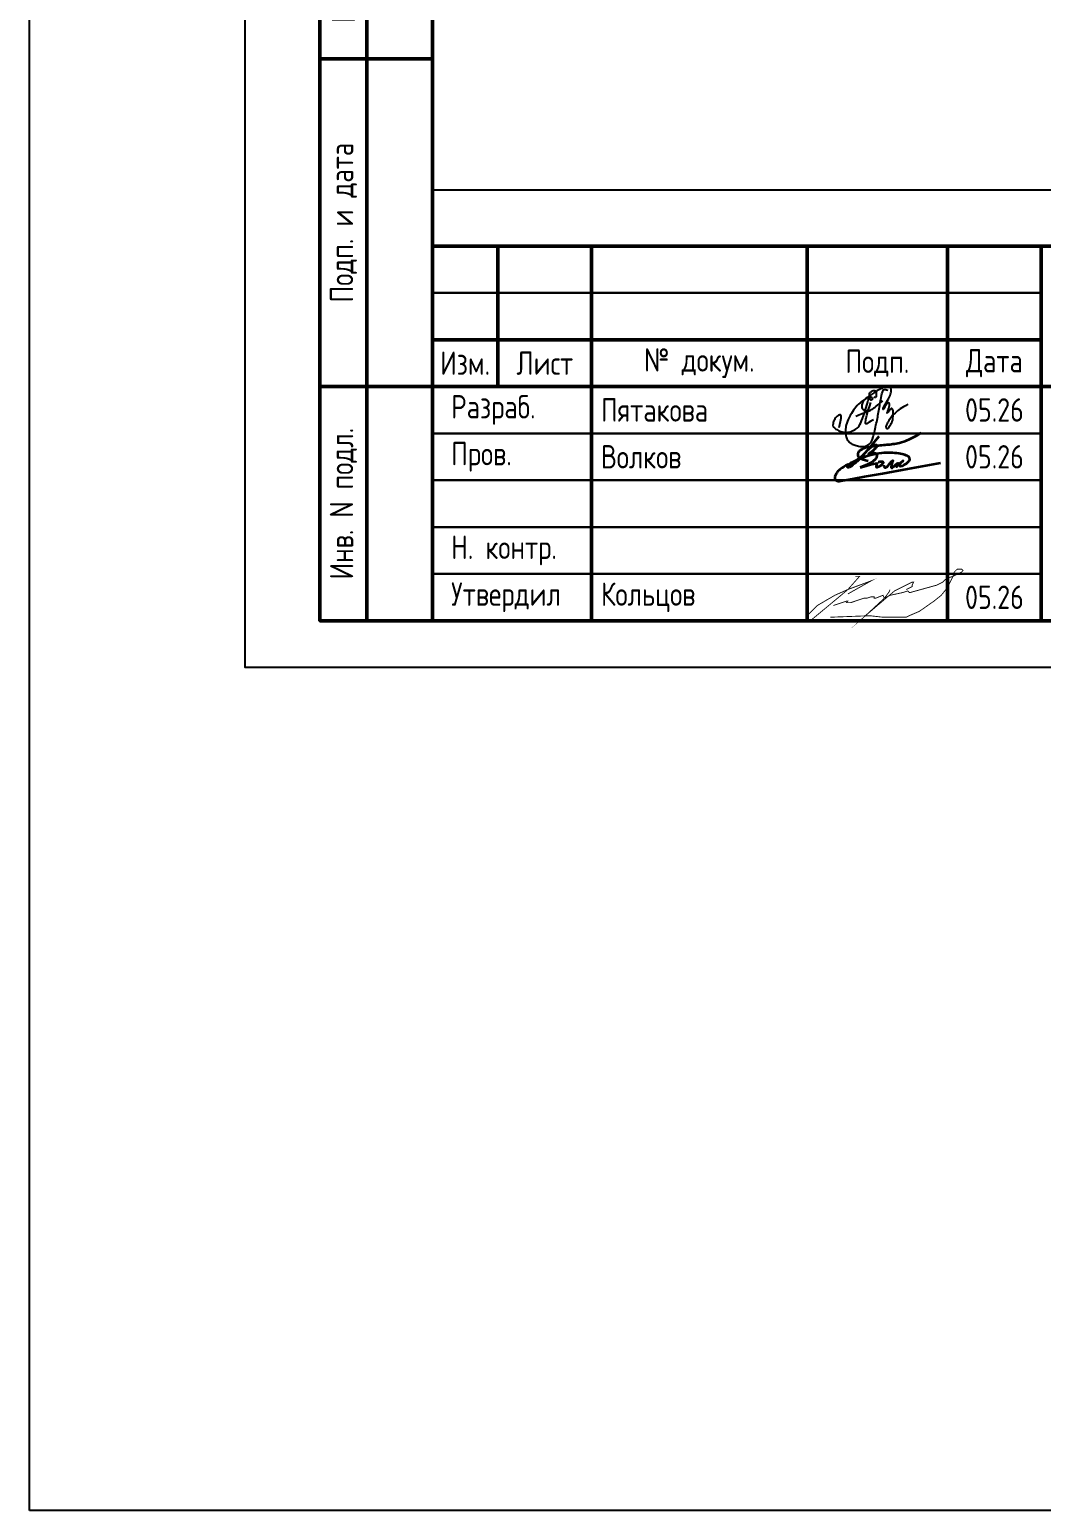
# Model space of a CAD drawing. Header units: millimetres. Extents: x -863 to 2619, y -90 to 586.
# Drawn here: x -863 to -755, y -90 to 68.1 of the extents above; entities that cross this region are included whole.
import ezdxf

# ---------------------------------------------------------------- set-up
doc = ezdxf.new("R2010")
doc.units = ezdxf.units.MM
doc.styles.add('Gost_type_A', font='GOST_A.TTF')

# ---------------------------------------------------------------- blocks, each defined once
blk = doc.blocks.new('Штамп левый нижний')
at = {"lineweight": 50}
for points in [[(-12, 145), (-7, 145), (-7, 110), (-12, 110)], [(-7, 145), (0, 145), (0, 110), (-7, 110)], [(-12, 110), (-7, 110), (-7, 85), (-12, 85)], [(-7, 110), (0, 110), (0, 85), (-7, 85)], [(-12, 85), (-7, 85), (-7, 60), (-12, 60)], [(-7, 85), (0, 85), (0, 60), (-7, 60)], [(-12, 60), (-7, 60), (-7, 25), (-12, 25)], [(-7, 60), (0, 60), (0, 25), (-7, 25)], [(-12, 25), (-7, 25), (-7, 0), (-12, 0)], [(-7, 25), (0, 25), (0, 0), (-7, 0)]]:
    blk.add_lwpolyline(points, close=True, dxfattribs=at)
at = {"char_height": 2.5, "attachment_point": 5, "rotation": 90, "style": 'Gost_type_A'}
for s, insert, width in [('Подп. и дата', (-9.5, 127.5), 35), ('Инв. № дубл.', (-9.5, 97.5), 25), ('Взам. инв. №', (-9.5, 72.5), 25), ('Подп. и дата', (-9.5, 42.5), 35), ('Инв. N подл.', (-9.5, 12.5), 25)]:
    blk.add_mtext(s, dxfattribs=dict(at, insert=insert, width=width))
blk = doc.blocks.new('Формат_А4')
blk.add_lwpolyline([(0, 297), (0, 0), (-210, 0), (-210, 297)], close=True)
at = {"lineweight": 50}
blk.add_lwpolyline([(-190, 292), (-5, 292), (-5, 5), (-190, 5)], close=True, dxfattribs=at)
blk = doc.blocks.new('Штамп большой нижний текстовый')
for points in [[(-185, 40), (-178, 40), (-178, 35), (-185, 35)], [(-178, 40), (-168, 40), (-168, 35), (-178, 35)], [(-168, 40), (-145, 40), (-145, 35), (-168, 35)], [(-145, 40), (-130, 40), (-130, 35), (-145, 35)], [(-130, 40), (-120, 40), (-120, 35), (-130, 35)], [(-185, 35), (-178, 35), (-178, 30), (-185, 30)], [(-178, 35), (-168, 35), (-168, 30), (-178, 30)], [(-168, 35), (-145, 35), (-145, 30), (-168, 30)], [(-145, 35), (-130, 35), (-130, 30), (-145, 30)], [(-130, 35), (-120, 35), (-120, 30), (-130, 30)], [(-185, 25), (-168, 25), (-168, 20), (-185, 20)], [(-168, 25), (-145, 25), (-145, 20), (-168, 20)], [(-145, 25), (-130, 25), (-130, 20), (-145, 20)], [(-130, 25), (-120, 25), (-120, 20), (-130, 20)], [(-185, 20), (-168, 20), (-168, 15), (-185, 15)], [(-168, 20), (-145, 20), (-145, 15), (-168, 15)], [(-145, 20), (-130, 20), (-130, 15), (-145, 15)], [(-130, 20), (-120, 20), (-120, 15), (-130, 15)], [(-185, 15), (-168, 15), (-168, 10), (-185, 10)], [(-168, 15), (-145, 15), (-145, 10), (-168, 10)], [(-145, 15), (-130, 15), (-130, 10), (-145, 10)], [(-130, 15), (-120, 15), (-120, 10), (-130, 10)], [(-185, 10), (-168, 10), (-168, 5), (-185, 5)], [(-168, 10), (-145, 10), (-145, 5), (-168, 5)], [(-145, 10), (-130, 10), (-130, 5), (-145, 5)], [(-130, 10), (-120, 10), (-120, 5), (-130, 5)], [(-185, 5), (-168, 5), (-168, 0), (-185, 0)], [(-168, 5), (-145, 5), (-145, 0), (-168, 0)], [(-145, 5), (-130, 5), (-130, 0), (-145, 0)], [(-130, 5), (-120, 5), (-120, 0), (-130, 0)]]:
    blk.add_lwpolyline(points, close=True)
at = {"lineweight": 50}
for points in [[(-185, 40), (-120, 40), (-120, 30), (-185, 30)], [(-178, 40), (-168, 40), (-168, 30), (-178, 30)], [(-145, 40), (-130, 40), (-130, 30), (-145, 30)], [(-120, 25), (0, 25), (0, 40), (-120, 40)], [(-185, 30), (-178, 30), (-178, 25), (-185, 25)], [(-178, 30), (-168, 30), (-168, 25), (-178, 25)], [(-168, 30), (-145, 30), (-145, 25), (-168, 25)], [(-145, 30), (-130, 30), (-130, 25), (-145, 25)], [(-130, 30), (-120, 30), (-120, 25), (-130, 25)], [(-185, 25), (-168, 25), (-168, 0), (-185, 0)], [(-168, 25), (-145, 25), (-145, 0), (-168, 0)], [(-145, 25), (-130, 25), (-130, 0), (-145, 0)], [(-130, 25), (-120, 25), (-120, 0), (-130, 0)], [(-120, 25), (-50, 25), (-50, 0), (-120, 0)]]:
    blk.add_lwpolyline(points, close=True, dxfattribs=at)
at = {"char_height": 2.5, "style": 'Gost_type_A'}
for s, insert, width, attachment_point in [('Изм.', (-181.5, 27.5), 7, 5), ('Лист', (-173, 27.5), 10, 5), ('№ докум.', (-156.5, 27.5), 23, 5), ('Подп.', (-137.5, 27.5), 15, 5), ('Дата', (-125, 27.5), 10, 5), ('\\pxl0.8;Разраб.', (-185, 22.5), 17, 4), ('\\pxl0.8;Пров.', (-185, 17.5), 17, 4), ('\\pxl0.8;Н. контр.', (-185, 7.5), 17, 4), ('\\pxl0.8;Утвердил', (-185, 2.5), 17, 4)]:
    blk.add_mtext(s, dxfattribs=dict(at, insert=insert, width=width, attachment_point=attachment_point))
blk = doc.blocks.new('Сотрудник 7_1')
at = {"lineweight": 35}
for points in [[(4.39, 2), (4.09, 2.07), (3.85, 2.15), (3.67, 2.21), (3.55, 2.27), (3.46, 2.33), (3.4, 2.39), (3.37, 2.44), (3.35, 2.5), (3.33, 2.55), (3.32, 2.61), (3.31, 2.66), (3.31, 2.72), (3.31, 2.77), (3.32, 2.83), (3.34, 2.89), (3.36, 2.94), (3.39, 2.99), (3.43, 3.05), (3.48, 3.1), (3.54, 3.15), (3.6, 3.2), (3.67, 3.24), (3.74, 3.29), (3.82, 3.33), (3.91, 3.37), (4.01, 3.4), (4.11, 3.44), (4.22, 3.47), (4.34, 3.5), (4.47, 3.53), (4.62, 3.56), (4.77, 3.58), (4.93, 3.61), (5.11, 3.63), (5.29, 3.65), (5.48, 3.67), (5.67, 3.69), (5.85, 3.71), (6.04, 3.72), (6.21, 3.74), (6.38, 3.76), (6.55, 3.77), (6.71, 3.79), (6.86, 3.81), (7.02, 3.83), (7.19, 3.86), (7.36, 3.89), (7.54, 3.92), (7.74, 3.96), (7.95, 4.01), (8.19, 4.09), (8.47, 4.19), (8.78, 4.33), (9.15, 4.51), (9.57, 4.74), (10.05, 5.03)], [(5.51, 4.62), (4.98, 3.97), (4.54, 3.43), (4.18, 3.01), (3.9, 2.68), (3.67, 2.43), (3.49, 2.24), (3.34, 2.09), (3.21, 1.97), (3.08, 1.86), (2.97, 1.76), (2.86, 1.67), (2.76, 1.6), (2.67, 1.53), (2.59, 1.47), (2.52, 1.42), (2.45, 1.38), (2.4, 1.35), (2.35, 1.33), (2.31, 1.31), (2.28, 1.3), (2.25, 1.3), (2.23, 1.3), (2.21, 1.31), (2.2, 1.31), (2.19, 1.33), (2.18, 1.34), (2.18, 1.36), (2.18, 1.38), (2.18, 1.4), (2.19, 1.42), (2.2, 1.45), (2.22, 1.48), (2.25, 1.51), (2.28, 1.55), (2.32, 1.59), (2.36, 1.63), (2.42, 1.67), (2.49, 1.72), (2.56, 1.78), (2.65, 1.84), (2.75, 1.9), (2.87, 1.97), (2.99, 2.04), (3.12, 2.12), (3.25, 2.21), (3.39, 2.3), (3.53, 2.41), (3.67, 2.52), (3.81, 2.64), (3.94, 2.77), (4.07, 2.9), (4.2, 3.03), (4.32, 3.15), (4.44, 3.27), (4.55, 3.37), (4.65, 3.46), (4.74, 3.54), (4.82, 3.6), (4.9, 3.64), (4.97, 3.68), (5.03, 3.7), (5.08, 3.72), (5.13, 3.73), (5.17, 3.73), (5.21, 3.73), (5.24, 3.73), (5.26, 3.73), (5.28, 3.72), (5.3, 3.71), (5.31, 3.7), (5.32, 3.68), (5.33, 3.66), (5.33, 3.64), (5.32, 3.61), (5.32, 3.58), (5.3, 3.54), (5.28, 3.5), (5.25, 3.46), (5.21, 3.41), (5.16, 3.36), (5.1, 3.3), (5.03, 3.23), (4.96, 3.17), (4.88, 3.1), (4.8, 3.04), (4.72, 2.98), (4.65, 2.92), (4.59, 2.87), (4.53, 2.83), (4.49, 2.8), (4.46, 2.77), (4.43, 2.76), (4.42, 2.75), (4.42, 2.74), (4.43, 2.75), (4.45, 2.75), (4.49, 2.76), (4.53, 2.78), (4.58, 2.8), (4.64, 2.82), (4.7, 2.84), (4.76, 2.85), (4.83, 2.86), (4.89, 2.87), (4.95, 2.88), (5.01, 2.87), (5.06, 2.87), (5.11, 2.85), (5.15, 2.84), (5.19, 2.81), (5.22, 2.78), (5.25, 2.75), (5.27, 2.72), (5.29, 2.68), (5.3, 2.63), (5.3, 2.59), (5.3, 2.54), (5.29, 2.49), (5.27, 2.44), (5.26, 2.38), (5.23, 2.33), (5.2, 2.28), (5.17, 2.22), (5.12, 2.17), (5.07, 2.11), (5, 2.05), (4.92, 1.99), (4.83, 1.93), (4.73, 1.86), (4.6, 1.79), (4.47, 1.72), (4.31, 1.65), (4.15, 1.57), (3.96, 1.49), (3.76, 1.41), (3.54, 1.32)], [(6.04, 1.58), (6.05, 1.53), (6.06, 1.49), (6.06, 1.46), (6.07, 1.43), (6.09, 1.4), (6.1, 1.38), (6.12, 1.36), (6.14, 1.35), (6.16, 1.33), (6.19, 1.33), (6.22, 1.33), (6.25, 1.33), (6.28, 1.33), (6.31, 1.34), (6.34, 1.36), (6.37, 1.38), (6.4, 1.4), (6.43, 1.43), (6.46, 1.46), (6.49, 1.5), (6.52, 1.53), (6.55, 1.57), (6.58, 1.62), (6.62, 1.66), (6.65, 1.71), (6.69, 1.75), (6.73, 1.8), (6.78, 1.84), (6.82, 1.88), (6.85, 1.92), (6.89, 1.95), (6.92, 1.98), (6.95, 2.01), (6.97, 2.03), (6.98, 2.05), (7, 2.06), (7, 2.06), (7.01, 2.06), (7.01, 2.05), (7, 2.03), (7, 2), (6.99, 1.96), (6.97, 1.93), (6.96, 1.88), (6.94, 1.83), (6.93, 1.79), (6.91, 1.74), (6.9, 1.69), (6.89, 1.64), (6.88, 1.6), (6.87, 1.56), (6.86, 1.53), (6.85, 1.49), (6.84, 1.46), (6.84, 1.43), (6.84, 1.41), (6.84, 1.38), (6.84, 1.36), (6.84, 1.35), (6.84, 1.33), (6.84, 1.32), (6.85, 1.31), (6.86, 1.3), (6.86, 1.29), (6.87, 1.29), (6.88, 1.28), (6.89, 1.28), (6.9, 1.27), (6.91, 1.27), (6.92, 1.27), (6.93, 1.28), (6.95, 1.28), (6.96, 1.29), (6.97, 1.29), (6.98, 1.3), (7, 1.32), (7.03, 1.34), (7.06, 1.37), (7.1, 1.41), (7.15, 1.45), (7.21, 1.5), (7.27, 1.56), (7.34, 1.62), (7.41, 1.68), (7.48, 1.73), (7.54, 1.77), (7.58, 1.79), (7.6, 1.79), (7.61, 1.77), (7.59, 1.72), (7.57, 1.67), (7.54, 1.61), (7.5, 1.54), (7.46, 1.48), (7.43, 1.43), (7.41, 1.4), (7.4, 1.38), (7.41, 1.38), (7.42, 1.4), (7.45, 1.43), (7.49, 1.48), (7.54, 1.53), (7.6, 1.59), (7.66, 1.66), (7.73, 1.72), (7.81, 1.79), (7.88, 1.85), (7.95, 1.9), (8.01, 1.95), (8.06, 1.99), (8.09, 2.01), (8.11, 2.02), (8.1, 2.02), (8.07, 1.99), (8.03, 1.96), (7.98, 1.91), (7.92, 1.86), (7.87, 1.81), (7.81, 1.76), (7.76, 1.71), (7.73, 1.67), (7.7, 1.64), (7.68, 1.61), (7.67, 1.58), (7.67, 1.56), (7.67, 1.54), (7.68, 1.53), (7.7, 1.51), (7.71, 1.5), (7.73, 1.49), (7.75, 1.48), (7.77, 1.48), (7.8, 1.47), (7.83, 1.47), (7.87, 1.48), (7.91, 1.48), (7.96, 1.5), (8.01, 1.51), (8.07, 1.53), (8.13, 1.55), (8.19, 1.58), (8.26, 1.62), (8.33, 1.66), (8.4, 1.71), (8.48, 1.76), (8.55, 1.82), (8.63, 1.89), (8.69, 1.95), (8.75, 2.02), (8.79, 2.1), (8.82, 2.17), (8.83, 2.24), (8.81, 2.31), (8.78, 2.37), (8.72, 2.44), (8.65, 2.5), (8.56, 2.56), (8.44, 2.61), (8.31, 2.66), (8.17, 2.71), (8, 2.75), (7.83, 2.78), (7.64, 2.81), (7.44, 2.84), (7.22, 2.86), (7, 2.88), (6.77, 2.88), (6.53, 2.89), (6.29, 2.88), (6.04, 2.87), (5.79, 2.84), (5.52, 2.81), (5.25, 2.77), (4.97, 2.71), (4.68, 2.64), (4.38, 2.55), (4.06, 2.44), (3.74, 2.32), (3.42, 2.2), (3.11, 2.06), (2.8, 1.92), (2.51, 1.78), (2.25, 1.65), (2.01, 1.52), (1.8, 1.4), (1.62, 1.29), (1.47, 1.18), (1.35, 1.09), (1.24, 0.99), (1.15, 0.91), (1.08, 0.82), (1.02, 0.74), (0.97, 0.65), (0.93, 0.57), (0.89, 0.49), (0.86, 0.41), (0.84, 0.34), (0.83, 0.27), (0.82, 0.21), (0.82, 0.15), (0.83, 0.11), (0.84, 0.07), (0.85, 0.04), (0.87, 0.01), (0.89, -0.01), (0.91, -0.03), (0.94, -0.05), (0.97, -0.07), (1, -0.08), (1.03, -0.1), (1.07, -0.11), (1.1, -0.12), (1.13, -0.13), (1.17, -0.14), (1.2, -0.15), (1.24, -0.15), (1.29, -0.15), (1.47, -0.12), (1.9, -0.04), (2.7, 0.1), (3.99, 0.34), (5.91, 0.69), (8.58, 1.18), (12.12, 1.82)], [(3.54, 1.32), (4.17, 1.5), (4.63, 1.63), (4.96, 1.71), (5.17, 1.76), (5.28, 1.77), (5.33, 1.76), (5.34, 1.73), (5.32, 1.7), (5.3, 1.66), (5.28, 1.62), (5.27, 1.58), (5.26, 1.55), (5.25, 1.51), (5.24, 1.48), (5.24, 1.45), (5.24, 1.42), (5.24, 1.4), (5.25, 1.39), (5.26, 1.37), (5.27, 1.36), (5.29, 1.36), (5.31, 1.36), (5.33, 1.36), (5.35, 1.36), (5.39, 1.37), (5.42, 1.38), (5.46, 1.4), (5.49, 1.41), (5.54, 1.43), (5.58, 1.45), (5.62, 1.48), (5.67, 1.51), (5.72, 1.54), (5.76, 1.57), (5.81, 1.61), (5.85, 1.64), (5.89, 1.68), (5.93, 1.72), (5.96, 1.75), (5.99, 1.78), (6, 1.81), (6.02, 1.83), (6.02, 1.86), (6.01, 1.87), (6, 1.89), (5.98, 1.9), (5.95, 1.91), (5.91, 1.92), (5.87, 1.92), (5.81, 1.92), (5.75, 1.92), (5.69, 1.92), (5.63, 1.91), (5.57, 1.9), (5.51, 1.89), (5.46, 1.88)]]:
    blk.add_lwpolyline(points, dxfattribs=at)

msp = doc.modelspace()

# ---------------------------------------------------------------- linework, layer by layer
msp.add_line((-820, 51), (-635, 51))
msp.add_lwpolyline([(-863, 586), (2619, 586), (2619, -90), (-863, -90)], close=True)
at = {"const_width": 0.0934}
for points in [[(-774.86, 9.73), (-774.4, 9.73), (-775.64, 8.33), (-776.57, 7.55), (-778.52, 5.93), (-779.64, 5), (-780, 5), (-780, 5.22), (-779.84, 5.68), (-778.91, 6.62), (-777.04, 7.71), (-775.64, 8.33), (-773.15, 9.26), (-775.64, 7.86)], [(-777.2, 6.62), (-776.26, 6.93), (-775.8, 7.09), (-775.64, 7.09), (-775.8, 6.93), (-775.64, 6.93), (-775.33, 6.93), (-773.93, 7.4), (-773.62, 7.4), (-773.15, 7.55), (-772.84, 7.55), (-772.84, 7.4), (-772.68, 7.4), (-771.9, 7.71), (-771.75, 7.4), (-771.13, 7.71), (-769.72, 8.02), (-769.26, 8.18), (-769.1, 8.02), (-768.95, 8.02), (-766.14, 8.8), (-765.52, 9.11), (-765.21, 9.42), (-764.9, 9.58), (-764.43, 9.73), (-763.81, 10.04), (-763.5, 10.2), (-763.34, 10.35), (-763.5, 10.51), (-763.81, 10.51), (-763.96, 10.51), (-764.28, 10.2), (-764.43, 9.73), (-765.05, 8.49), (-765.68, 7.71), (-766.45, 7.09), (-768.01, 6), (-769.1, 5.53), (-769.41, 5.37), (-771.9, 5.37), (-773.31, 5.53), (-777.51, 5.37)], [(-771.13, 8.33), (-771.28, 8.02), (-771.75, 7.4), (-773.77, 5.53), (-770.66, 8.18), (-768.79, 9.11), (-768.63, 9.11), (-768.79, 8.8), (-768.79, 8.64), (-769.41, 8.33)]]:
    msp.add_lwpolyline(points, dxfattribs=at)
for points in [[(-776.56, 25.61), (-776.34, 26.72), (-776.34, 26.91), (-776.41, 27), (-776.58, 26.94), (-776.68, 26.94), (-776.86, 26.78), (-777.19, 26.35), (-777.24, 26.02), (-777.24, 25.72), (-777.14, 25.61), (-776.7, 25.32), (-776.31, 25.16), (-776, 25.1), (-775.55, 25.1), (-774.99, 25.31), (-774.53, 25.63), (-774.19, 26.23), (-773.77, 27.53), (-773.46, 28.55), (-773.4, 28.71), (-773.32, 28.85), (-773.23, 28.92), (-773.17, 28.92), (-773.05, 28.76), (-773, 28.65), (-773.1, 28.55), (-773.18, 28.55), (-773.29, 28.62), (-773.35, 28.89), (-773.35, 29.05), (-773.35, 29.24), (-773.24, 29.39), (-773.12, 29.49), (-772.93, 29.58), (-772.74, 29.58), (-772.62, 29.51), (-772.62, 29.38), (-772.62, 29.15), (-772.62, 28.89), (-772.7, 28.81), (-772.8, 28.81), (-772.86, 28.87)], [(-769.23, 28.11), (-769.63, 27.88), (-770.07, 27.62), (-770.63, 27.16), (-771.04, 26.77), (-771.39, 26.21), (-771.55, 25.88), (-771.58, 25.73), (-771.58, 25.6), (-771.54, 25.54), (-771.45, 25.5), (-771.35, 25.54), (-771.27, 25.61), (-770.98, 26.11), (-770.86, 26.35), (-770.86, 26.56), (-770.8, 26.85), (-770.8, 27.17), (-770.8, 27.43), (-770.88, 27.61), (-770.94, 27.66), (-771.02, 27.66), (-771.13, 27.55), (-771.25, 27.42), (-771.35, 27.25), (-771.41, 27.17), (-771.48, 27.17), (-771.38, 27.37), (-771.28, 27.69), (-771.2, 28), (-771.2, 28.19), (-771.3, 28.27), (-771.37, 28.27), (-771.46, 28.18), (-771.56, 28.1), (-771.66, 27.94), (-771.74, 27.77), (-771.81, 27.61), (-771.86, 27.54), (-771.92, 27.6), (-771.85, 27.76), (-771.25, 28.78), (-771.01, 29.35), (-771.01, 29.72), (-771.1, 29.96), (-771.27, 30.07), (-771.69, 29.96), (-772.15, 29.76), (-772.63, 29.5), (-773.58, 28.82), (-774.4, 28.28), (-774.91, 27.67), (-775.4, 26.93), (-775.82, 26.05), (-775.9, 25.44), (-775.9, 24.86), (-775.78, 24.41), (-775.53, 24.09), (-775.28, 23.91), (-774.9, 23.72), (-774.38, 23.59), (-773.73, 23.59), (-773.23, 23.91), (-772.95, 24.43), (-772.59, 26.13), (-772.33, 27.38), (-772.1, 28.93), (-771.9, 29.6), (-771.77, 29.7), (-771.57, 29.7), (-771.39, 29.61)], [(-774.78, 26.83), (-774.58, 26.95), (-774.13, 27.09), (-773.31, 27.43), (-772.9, 27.69), (-772.33, 28.13), (-772.05, 28.36), (-771.96, 28.5)], [(-773.23, 28.91), (-773.29, 28.97), (-773.54, 28.88), (-773.94, 28.54), (-774.17, 28.17), (-774.17, 27.74), (-774.06, 27.55), (-773.81, 27.43), (-773.43, 27.4)], [(-772.91, 26.45), (-773.37, 26.2), (-773.53, 26.06), (-773.63, 26), (-773.74, 26), (-773.78, 26.07), (-773.78, 26.28), (-773.64, 26.99), (-773.19, 28.3)]]:
    msp.add_open_spline(points, degree=3)

# ---------------------------------------------------------------- block references
at = {"color": 1}
for name, p in [('Формат_А4', (-630, 0)), ('Штамп левый нижний', (-820, 5)), ('Штамп большой нижний текстовый', (-635, 5))]:
    msp.add_blockref(name, p, dxfattribs=at)
msp.add_blockref('Сотрудник 7_1', (-777.86, 20.04))

# ---------------------------------------------------------------- texts
at = {"char_height": 2.5, "style": 'Gost_type_A'}
for s, insert, width, attachment_point in [('Пятакова', (-802, 27.5), 22, 4), ('05.26', (-760, 27.5), 10, 5), ('Волков', (-802, 22.5), 22, 4), ('05.26', (-760, 22.5), 10, 5), ('Кольцов', (-802, 7.5), 22, 4), ('05.26', (-760, 7.5), 10, 5)]:
    msp.add_mtext(s, dxfattribs=dict(at, insert=insert, width=width, attachment_point=attachment_point))

doc.saveas('drawing.dxf')
